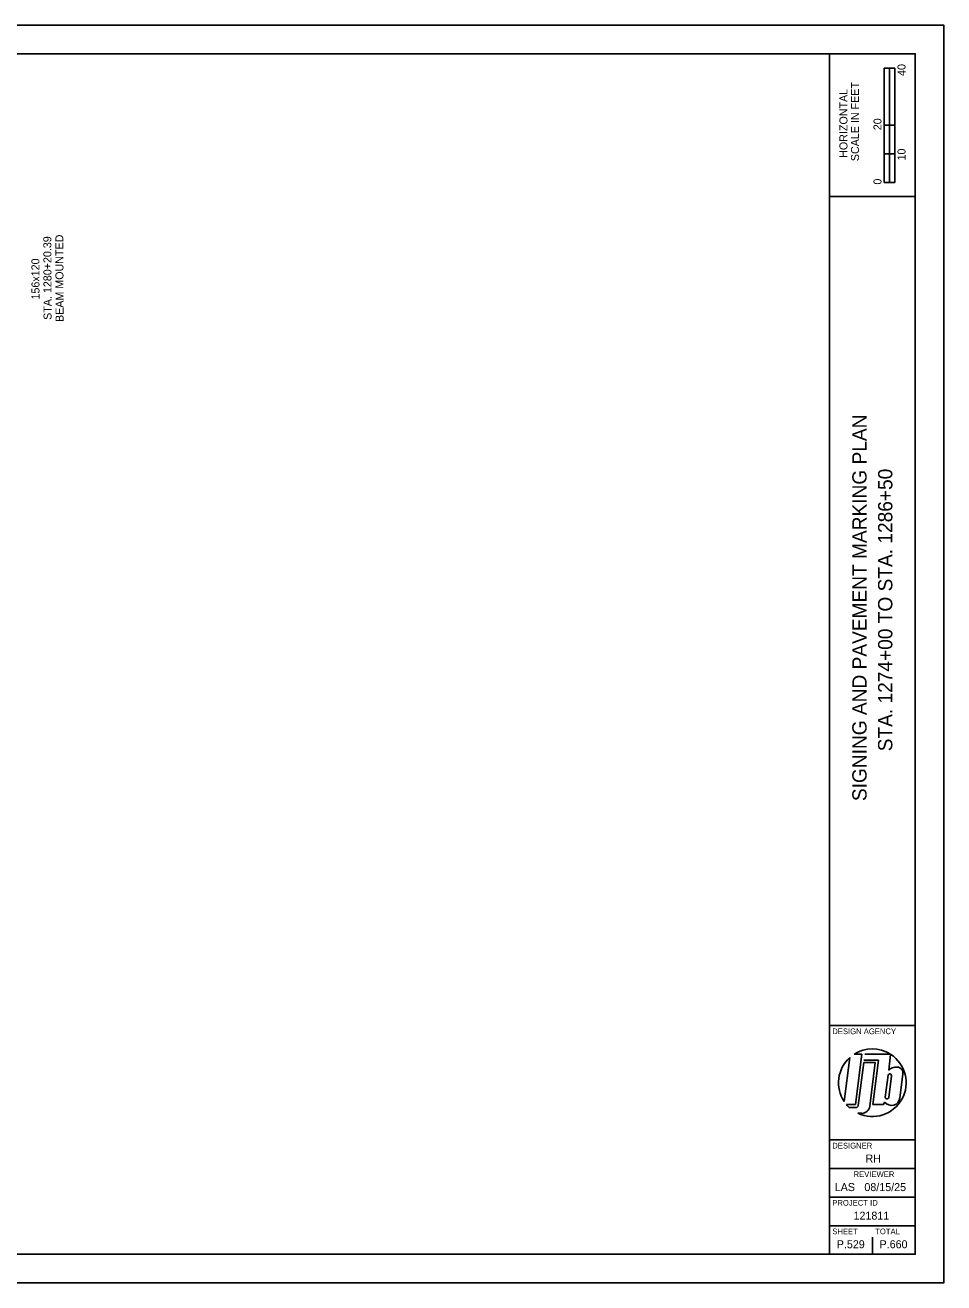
# Model space of a CAD drawing. Extents: x -50.3 to 34, y 0 to 22.
# Drawn here: x 17.94 to 34, y 0 to 22 of the extents above; entities that cross this region are included whole.
import ezdxf

# ---------------------------------------------------------------- set-up
doc = ezdxf.new("R2010")
doc.units = 0
for name, color, linetype in [('SH_Border', 7, 'Continuous'), ('SH_Cut_Line', 7, 'Continuous'), ('SH_Data', 7, 'Continuous'), ('SH_Text', 7, 'Continuous')]:
    doc.layers.add(name, color=color, linetype=linetype)

msp = doc.modelspace()

# ---------------------------------------------------------------- linework, layer by layer
at = {"layer": 'SH_Border'}
for p, q in [((32, 0.5), (32, 21.5)), ((32, 19), (33.5, 19)), ((32, 4.5), (33.5, 4.5)), ((32, 2.5), (33.5, 2.5)), ((32, 2), (33.5, 2)), ((32, 1.5), (33.5, 1.5)), ((32, 1), (33.5, 1))]:
    msp.add_line(p, q, dxfattribs=at)
msp.add_lwpolyline([(1.5, 21.5), (33.5, 21.5), (33.5, 0.5), (1.5, 0.5)], close=True, dxfattribs=at)
at = {"layer": 'SH_Cut_Line'}
msp.add_lwpolyline([(0, 0), (34, 0), (34, 22), (0, 22)], close=True, dxfattribs=at)
at = {"layer": 'SH_Data'}
for p, q in [((32.957, 19.25), (32.957, 21.25)), ((33.144, 21.25), (32.957, 21.25)), ((32.957, 20.25), (32.957, 21.25)), ((32.957, 21.25), (33.05, 21.25)), ((33.05, 21.25), (33.051, 21.25)), ((33.051, 21.25), (33.051, 20.25)), ((33.144, 21.25), (33.144, 19.25)), ((33.051, 20.25), (32.957, 20.25)), ((33.143, 20.25), (33.05, 20.25)), ((33.05, 20.25), (33.05, 19.75)), ((33.143, 19.75), (33.143, 20.25)), ((33.05, 19.75), (32.957, 19.75)), ((32.957, 19.75), (32.957, 19.25)), ((33.05, 19.25), (33.05, 19.75)), ((33.05, 19.75), (33.143, 19.75)), ((33.144, 19.25), (32.957, 19.25)), ((32.957, 19.25), (33.05, 19.25)), ((32.432, 3.998), (32.567, 3.998)), ((32.567, 3.998), (32.456, 3.118)), ((32.617, 4), (33.065, 4)), ((33.07, 3.996), (33.036, 3.72)), ((32.356, 3.94), (32.259, 3.171)), ((32.504, 3.104), (32.599, 3.855)), ((32.599, 3.855), (32.801, 3.855)), ((32.857, 3.896), (32.604, 3.896)), ((32.801, 3.855), (32.704, 3.089)), ((32.758, 3.118), (32.857, 3.896)), ((33.024, 3.631), (32.976, 3.25)), ((33.036, 3.243), (33.084, 3.624)), ((33.283, 3.648), (33.231, 3.237)), ((32.75, 3.5), (32.75, 3.5)), ((32.456, 3.118), (32.299, 3.118)), ((32.947, 3.118), (32.758, 3.118)), ((32.964, 3.161), (32.947, 3.118)), ((32.347, 3.068), (32.463, 3.068)), ((32.565, 2.966), (32.498, 2.966)), ((32.375, 0.675), (32.375, 0.675)), ((32.75, 0.5), (32.75, 0.8))]:
    msp.add_line(p, q, dxfattribs=at)
for centre, radius, start, end in [((32.75, 3.5), 0.591, 57.726, 122.5688), ((32.75, 3.5), 0.591, 244.7646, 57.1575), ((32.75, 3.5), 0.591, 131.8253, 213.7822), ((33.17, 3.586), 0.19, 105.9444, 135.0487), ((33.164, 3.6), 0.175, 66.6782, 105.4185), ((33.177, 3.669), 0.108, 349.2072, 58.7163), ((33.054, 3.628), 0.0301, 352.3298, 173.2777), ((32.75, 3.5), 0.591, 220.2786, 227.0158), ((32.463, 3.109), 0.0417, 270, 352.8038), ((32.565, 3.106), 0.141, 270, 352.8038), ((33.082, 3.255), 0.151, 218.6264, 353.0883), ((33.006, 3.246), 0.0301, 172.3335, 353.274)]:
    msp.add_arc(centre, radius, start, end, dxfattribs=at)

# ---------------------------------------------------------------- texts
for s, height, p in [('40', 0.14, (33.33, 21.112)), ('SCALE IN FEET', 0.14, (32.517, 19.621)), ('HORIZONTAL', 0.14, (32.315, 19.679)), ('20', 0.14, (32.91, 20.162)), ('10', 0.14, (33.33, 19.633)), ('0', 0.14, (32.91, 19.211)), ('SIGNING AND PAVEMENT MARKING PLAN ', 0.25, (32.65, 8.427)), ('STA. 1274+00 TO STA. 1286+50', 0.25, (33.1, 9.298))]:
    msp.add_text(s, height=height, rotation=90, dxfattribs=at).set_placement(p)
for s, height, p in [('DESIGN AGENCY', 0.1, (32.05, 4.35)), ('DESIGNER', 0.1, (32.05, 2.35)), ('RH', 0.14, (32.631, 2.105)), ('REVIEWER', 0.1, (32.422, 1.85)), ('LAS', 0.14, (32.093, 1.605)), ('08/15/25', 0.14, (32.611, 1.605)), ('PROJECT ID', 0.1, (32.05, 1.35)), ('121811', 0.14, (32.421, 1.105)), ('SHEET', 0.1, (32.05, 0.85)), ('TOTAL', 0.1, (32.8, 0.85)), ('P.529', 0.14, (32.128, 0.605)), ('P.660', 0.14, (32.876, 0.605))]:
    msp.add_text(s, height=height, dxfattribs=at).set_placement(p)
at = {"layer": 'SH_Text'}
for s, p in [('STA. 1280+20.39', (18.401, 16.845)), ('BEAM MOUNTED', (18.611, 16.808)), ('156x120', (18.19, 17.201))]:
    msp.add_text(s, height=0.14, rotation=90.19, dxfattribs=at).set_placement(p)

doc.saveas('drawing.dxf')
